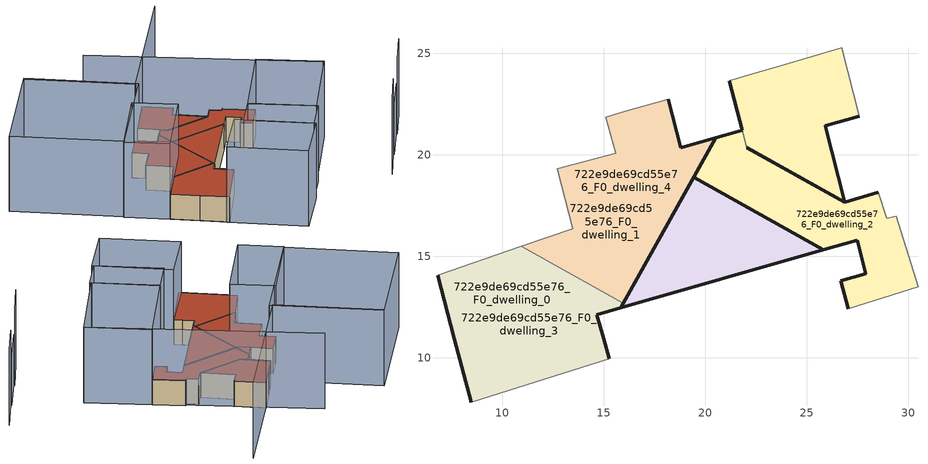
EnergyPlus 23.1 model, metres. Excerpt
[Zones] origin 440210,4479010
722e9de69cd55e76_F0_dwelling_0
 floor ground (EU_floor_Construction): 15.26,9.96 14.98,10.94 14.65,12.13 15.83,12.47 15.95,12.69 10.93,15.49 6.8,14.07 7.63,10.94 8.46,7.8 z0; 25.8,15.32 19.41,18.89 15.95,12.69 15.83,12.47 z0; 20.51,20.84 18.77,20.34 19.41,18.89 z0; 15.95,12.69 19.41,18.89 18.77,20.34 18.17,22.75 15.87,22.09 15.09,21.86 15.59,20.08 12.71,19.32 13.48,16.37 10.93,15.49 z0
 wall outside (EU_wall_Construction): 25.8,15.32 15.83,12.47 19.41,18.89 25.8,15.32 z0:3
 roof outside (EU_roof_Construction): 15.95,12.69 15.83,12.47 14.65,12.13 14.98,10.94 15.26,9.96 8.46,7.8 7.63,10.94 6.8,14.07 10.93,15.49 z3; 25.8,15.32 15.83,12.47 15.95,12.69 19.41,18.89 z3; 18.17,22.75 18.77,20.34 19.41,18.89 15.95,12.69 10.93,15.49 13.48,16.37 12.71,19.32 15.59,20.08 15.09,21.86 15.87,22.09 z3; 20.51,20.84 19.41,18.89 18.77,20.34 z3
722e9de69cd55e76_F0_dwelling_1
 floor ground (EU_floor_Construction): 30.47,13.51 29.41,16.97 28.94,16.88 28.51,18.17 26.88,17.66 22.05,20.35 22.04,20.36 21.82,21.22 20.95,20.97 20.51,20.84 19.41,18.89 25.8,15.32 27.49,15.8 27.89,14.16 26.68,13.8 27.03,12.43 z0; 26.88,17.66 25.91,21.44 27.58,21.89 26.71,25.29 23.72,24.4 22.25,23.96 21.17,23.64 21.82,21.22 22.04,20.36 22.05,20.36 22.05,20.35 z0; 15.95,12.69 19.41,18.89 20.51,20.84 18.77,20.34 18.17,22.75 15.87,22.09 15.09,21.86 15.59,20.08 12.71,19.32 13.48,16.37 10.93,15.49 z0
 wall outside (EU_wall_Construction): 22.04,20.36 26.88,17.66 28.51,18.17 / 27.03,12.43 26.68,13.8 27.89,14.16 27.49,15.8 25.8,15.32 19.41,18.89 20.51,20.84 20.95,20.97 21.82,21.22 z0:3
 wall adiabatic (EU_wall_Construction): 28.51,18.17 28.94,16.88 29.41,16.97 30.47,13.51 27.03,12.43 z0:3
 wall to 722e9de69cd55e76_F0_dwelling_2 (EU_wall_Construction): 21.82,21.22 22.04,20.36 z0:3
 roof outside (EU_roof_Construction): 28.51,18.17 28.94,16.88 29.41,16.97 30.47,13.51 27.03,12.43 26.68,13.8 27.89,14.16 27.49,15.8 25.8,15.32 19.41,18.89 20.51,20.84 20.95,20.97 21.82,21.22 22.04,20.36 22.05,20.35 26.88,17.66 z3; 20.51,20.84 19.41,18.89 15.95,12.69 10.93,15.49 13.48,16.37 12.71,19.32 15.59,20.08 15.09,21.86 15.87,22.09 18.17,22.75 18.77,20.34 z3; 26.71,25.29 27.58,21.89 25.91,21.44 26.88,17.66 22.05,20.35 22.05,20.36 22.04,20.36 21.82,21.22 21.17,23.64 22.25,23.96 23.72,24.4 z3
722e9de69cd55e76_F0_dwelling_2
 floor ground (EU_floor_Construction): 30.47,13.51 29.41,16.97 28.94,16.88 28.51,18.17 26.88,17.66 22.05,20.35 22.04,20.36 21.82,21.22 20.95,20.97 20.51,20.84 19.41,18.89 25.8,15.32 27.49,15.8 27.89,14.16 26.68,13.8 27.03,12.43 z0; 26.88,17.66 25.91,21.44 27.58,21.89 26.71,25.29 23.72,24.4 22.25,23.96 21.17,23.64 21.82,21.22 22.04,20.36 22.05,20.36 22.05,20.35 z0
 wall outside (EU_wall_Construction): 21.82,21.22 21.17,23.64 / 27.58,21.89 25.91,21.44 26.88,17.66 22.05,20.35 22.05,20.36 22.04,20.36 z0:3
 wall adiabatic (EU_wall_Construction): 21.17,23.64 22.25,23.96 23.72,24.4 26.71,25.29 27.58,21.89 z0:3
 roof outside (EU_roof_Construction): 28.51,18.17 28.94,16.88 29.41,16.97 30.47,13.51 27.03,12.43 26.68,13.8 27.89,14.16 27.49,15.8 25.8,15.32 19.41,18.89 20.51,20.84 20.95,20.97 21.82,21.22 22.04,20.36 22.05,20.35 26.88,17.66 z3; 26.71,25.29 27.58,21.89 25.91,21.44 26.88,17.66 22.05,20.35 22.05,20.36 22.04,20.36 21.82,21.22 21.17,23.64 22.25,23.96 23.72,24.4 z3
722e9de69cd55e76_F0_dwelling_3
 floor ground (EU_floor_Construction): 25.8,15.32 19.41,18.89 15.95,12.69 15.83,12.47 z0; 15.26,9.96 14.98,10.94 14.65,12.13 15.83,12.47 15.95,12.69 10.93,15.49 6.8,14.07 7.63,10.94 8.46,7.8 z0
 wall outside (EU_wall_Construction): 15.96,12.69 15.83,12.47 14.65,12.13 14.98,10.94 15.26,9.96 / 8.46,7.8 7.63,10.94 6.8,14.07 z0:3
 wall adiabatic (EU_wall_Construction): 6.8,14.07 10.93,15.49 / 15.26,9.96 8.46,7.8 z0:3
 wall to 722e9de69cd55e76_F0_dwelling_4 (EU_wall_Construction): 10.93,15.49 15.95,12.69 z0:3
 roof outside (EU_roof_Construction): 15.95,12.69 15.83,12.47 14.65,12.13 14.98,10.94 15.26,9.96 8.46,7.8 7.63,10.94 6.8,14.07 10.93,15.49 z3; 25.8,15.32 15.83,12.47 15.95,12.69 19.41,18.89 z3
722e9de69cd55e76_F0_dwelling_4
 floor ground (EU_floor_Construction): 15.95,12.69 19.41,18.89 18.77,20.34 18.17,22.75 15.87,22.09 15.09,21.86 15.59,20.08 12.71,19.32 13.48,16.37 10.93,15.49 z0; 25.8,15.32 19.41,18.89 15.95,12.69 15.83,12.47 z0; 30.47,13.51 29.41,16.97 28.94,16.88 28.51,18.17 26.88,17.66 22.04,20.36 21.82,21.22 20.95,20.97 20.51,20.84 19.41,18.89 25.8,15.32 27.49,15.8 27.89,14.16 26.68,13.8 27.03,12.43 z0; 19.41,18.89 20.51,20.84 18.77,20.34 z0
 wall outside (EU_wall_Construction): 18.17,22.75 18.77,20.34 20.51,20.84 15.96,12.69 z0:3
 wall adiabatic (EU_wall_Construction): 10.93,15.49 13.48,16.37 12.71,19.32 15.59,20.08 15.09,21.86 15.87,22.09 18.17,22.75 z0:3
 roof outside (EU_roof_Construction): 18.17,22.75 18.77,20.34 19.41,18.89 15.95,12.69 10.93,15.49 13.48,16.37 12.71,19.32 15.59,20.08 15.09,21.86 15.87,22.09 z3; 20.51,20.84 19.41,18.89 18.77,20.34 z3; 28.51,18.17 28.94,16.88 29.41,16.97 30.47,13.51 27.03,12.43 26.68,13.8 27.89,14.16 27.49,15.8 25.8,15.32 19.41,18.89 20.51,20.84 20.95,20.97 21.82,21.22 22.04,20.36 26.88,17.66 z3
shading: 31.3,-2.36 36.23,-0.61 z0:6; 36.26,-0.7 41.07,1.01 / 26.46,-3.99 31.34,-2.22 / 32.61,6.5 24.52,31.25 / 39.17,28.76 19.71,23.27 / 19.71,23.27 16.4,35.02 / 15.26,9.96 17.57,1.33 / 17.57,1.33 10.67,-0.52 / 10.67,-0.52 8.36,8.11 / 8.36,8.11 15.26,9.96 / 19.65,10.14 21.78,2.79 / 21.78,2.79 17.51,1.55 / 17.51,1.55 15.38,8.9 / 15.38,8.9 19.65,10.14 / 19.51,10.09 30.47,13.51 / 30.47,13.51 32.7,6.37 / 32.7,6.37 21.74,2.95 / 21.74,2.95 19.51,10.09 / 5.34,18.93 15.09,21.86 / 15.09,21.86 16.55,17 / 16.55,17 6.8,14.07 / 6.8,14.07 5.34,18.93 / 2.17,31.06 16.59,35.07 / 16.59,35.07 19.95,23 / 19.95,23 5.54,18.99 / 5.54,18.99 2.17,31.06 z0:9
[Building]
EU S2 Campaign: North Axis=0; Terrain=City; Solar Distribution=FullExterior
[Site:Location]
Madrid: Latitude=40.5; Longitude=-3.5; Time Zone=1; Elevation=609
[SizingPeriod:WeatherFileDays]
AnnualSizingPeriod: Begin Month=1; Begin Day of Month=1; End Month=12; End Day of Month=31; Day of Week for Start Day=Monday; Use Weather File Daylight Saving Period=No; Use Weather File Rain and Snow Indicators=No
[MATERIAL]
EU_InternalMass_Material: Roughness=MediumRough; Thickness=0.1; Conductivity=1; Density=1800; Specific Heat=900; Thermal Absorptance=0.9; Solar Absorptance=0.7; Visible Absorptance=0.7
[MATERIAL:NOMASS] Roughness=MediumRough; Thermal Absorptance=0.9; Solar Absorptance=0.7; Visible Absorptance=0.7
Name | Thermal Resistance
EU_wall_NoMass | 0.419739
EU_roof_NoMass | 0.352165
EU_floor_NoMass | 0.608284
[CONSTRUCTION]
EU_wall_Construction: EU_wall_NoMass
EU_roof_Construction: EU_roof_NoMass
EU_floor_Construction: EU_floor_NoMass
EU_InternalMass_Construction: EU_InternalMass_Material
[ZONE] Type=1; Multiplier=1; Ceiling Height=autocalculate; Floor Area=autocalculate; Part of Total Floor Area=Yes
Name | Volume
722e9de69cd55e76_F0_dwelling_0 | 342.692
722e9de69cd55e76_F0_dwelling_1 | 312.058
722e9de69cd55e76_F0_dwelling_2 | 181.86
722e9de69cd55e76_F0_dwelling_3 | 212.511
722e9de69cd55e76_F0_dwelling_4 | 309.703
[INTERNALMASS] Construction=EU_InternalMass_Construction
Name | Zone or ZoneList | Surface Area
722e9de69cd55e76_F0_dwelling_0_EU_InternalMass | 722e9de69cd55e76_F0_dwelling_0 | 26.904
722e9de69cd55e76_F0_dwelling_1_EU_InternalMass | 722e9de69cd55e76_F0_dwelling_1 | 32.9376
722e9de69cd55e76_F0_dwelling_2_EU_InternalMass | 722e9de69cd55e76_F0_dwelling_2 | 27.6849
722e9de69cd55e76_F0_dwelling_3_EU_InternalMass | 722e9de69cd55e76_F0_dwelling_3 | 43.9332
722e9de69cd55e76_F0_dwelling_4_EU_InternalMass | 722e9de69cd55e76_F0_dwelling_4 | 43.4
[OTHEREQUIPMENT] Fuel Type=Electricity; Design Level Calculation Method=Watts/Area; Power per Zone Floor Area=1; Fraction Latent=0; Fraction Radiant=0; Fraction Lost=0; Carbon Dioxide Generation Rate=0; EndUse Subcategory=EU_Step8_InternalGains
Name | Zone or ZoneList or Space or SpaceList | Schedule
EU_Step8_InternalGain_722e9de69cd55e76_F0_dwelling_0_f000 | 722e9de69cd55e76_F0_dwelling_0 | EU_Step8_GainSchedule_722e9de69cd55e76_F0_dwelling_0_f000
EU_Step8_InternalGain_722e9de69cd55e76_F0_dwelling_1_f000 | 722e9de69cd55e76_F0_dwelling_1 | EU_Step8_GainSchedule_722e9de69cd55e76_F0_dwelling_1_f000
EU_Step8_InternalGain_722e9de69cd55e76_F0_dwelling_2_f000 | 722e9de69cd55e76_F0_dwelling_2 | EU_Step8_GainSchedule_722e9de69cd55e76_F0_dwelling_2_f000
EU_Step8_InternalGain_722e9de69cd55e76_F0_dwelling_3_f000 | 722e9de69cd55e76_F0_dwelling_3 | EU_Step8_GainSchedule_722e9de69cd55e76_F0_dwelling_3_f000
EU_Step8_InternalGain_722e9de69cd55e76_F0_dwelling_4_f000 | 722e9de69cd55e76_F0_dwelling_4 | EU_Step8_GainSchedule_722e9de69cd55e76_F0_dwelling_4_f000
[ZONEVENTILATION:DESIGNFLOWRATE] Schedule=EU_AlwaysOn; Design Flow Rate Calculation Method=AirChanges/Hour; Air Changes per Hour=0.703302; Ventilation Type=Natural; Fan Pressure Rise=0; Fan Total Efficiency=1; Constant Term Coefficient=1; Temperature Term Coefficient=0; Velocity Term Coefficient=0; Velocity Squared Term Coefficient=0; Minimum Indoor Temperature=-100; Maximum Indoor Temperature=100; Delta Temperature=-100; Minimum Outdoor Temperature=-100; Maximum Outdoor Temperature=100; Maximum Wind Speed=40
Name | Zone or ZoneList or Space or SpaceList
EU_ConstantAir_722e9de69cd55e76_F0_dwelling_0 | 722e9de69cd55e76_F0_dwelling_0
EU_ConstantAir_722e9de69cd55e76_F0_dwelling_1 | 722e9de69cd55e76_F0_dwelling_1
EU_ConstantAir_722e9de69cd55e76_F0_dwelling_2 | 722e9de69cd55e76_F0_dwelling_2
EU_ConstantAir_722e9de69cd55e76_F0_dwelling_3 | 722e9de69cd55e76_F0_dwelling_3
EU_ConstantAir_722e9de69cd55e76_F0_dwelling_4 | 722e9de69cd55e76_F0_dwelling_4
[HVACTEMPLATE:THERMOSTAT] Constant Heating Setpoint=20; Constant Cooling Setpoint=50
EU_HeatOnly_722e9de69cd55e76_F0_dwelling_0; EU_HeatOnly_722e9de69cd55e76_F0_dwelling_1; EU_HeatOnly_722e9de69cd55e76_F0_dwelling_2; EU_HeatOnly_722e9de69cd55e76_F0_dwelling_3; EU_HeatOnly_722e9de69cd55e76_F0_dwelling_4
[HVACTEMPLATE:ZONE:IDEALLOADSAIRSYSTEM] System Availability Schedule=EU_AlwaysOn; Maximum Heating Supply Air Temperature=50; Minimum Cooling Supply Air Temperature=13; Maximum Heating Supply Air Humidity Ratio=0.0156; Minimum Cooling Supply Air Humidity Ratio=0.0077; Heating Limit=NoLimit; Cooling Limit=NoLimit; Heating Availability Schedule=EU_AlwaysOn; Cooling Availability Schedule=EU_CoolingOff; Dehumidification Control Type=ConstantSensibleHeatRatio; Cooling Sensible Heat Ratio=0.7; Dehumidification Setpoint=60; Humidification Control Type=None; Humidification Setpoint=30; Outdoor Air Method=None; Outdoor Air Flow Rate per Person=0.00944; Outdoor Air Flow Rate per Zone Floor Area=0; Outdoor Air Flow Rate per Zone=0; Demand Controlled Ventilation Type=None; Outdoor Air Economizer Type=NoEconomizer; Heat Recovery Type=None; Sensible Heat Recovery Effectiveness=0.7; Latent Heat Recovery Effectiveness=0.65
Name | Template Thermostat
722e9de69cd55e76_F0_dwelling_0 | EU_HeatOnly_722e9de69cd55e76_F0_dwelling_0
722e9de69cd55e76_F0_dwelling_1 | EU_HeatOnly_722e9de69cd55e76_F0_dwelling_1
722e9de69cd55e76_F0_dwelling_2 | EU_HeatOnly_722e9de69cd55e76_F0_dwelling_2
722e9de69cd55e76_F0_dwelling_3 | EU_HeatOnly_722e9de69cd55e76_F0_dwelling_3
722e9de69cd55e76_F0_dwelling_4 | EU_HeatOnly_722e9de69cd55e76_F0_dwelling_4
[SIZING:ZONE] Zone Cooling Design Supply Air Temperature Input Method=SupplyAirTemperature; Zone Cooling Design Supply Air Temperature=13; Zone Heating Design Supply Air Temperature Input Method=SupplyAirTemperature; Zone Heating Design Supply Air Temperature=50; Zone Cooling Design Supply Air Humidity Ratio=0.008; Zone Heating Design Supply Air Humidity Ratio=0.008; Cooling Design Air Flow Method=DesignDay; Cooling Design Air Flow Rate=0; Cooling Minimum Air Flow per Zone Floor Area=0.000762; Cooling Minimum Air Flow=0; Cooling Minimum Air Flow Fraction=0.2; Heating Design Air Flow Method=DesignDay; Heating Design Air Flow Rate=0; Heating Maximum Air Flow per Zone Floor Area=0.002032; Heating Maximum Air Flow=0.141576; Heating Maximum Air Flow Fraction=0.3; Account for Dedicated Outdoor Air System=No; Dedicated Outdoor Air System Control Strategy=NeutralSupplyAir; Dedicated Outdoor Air Low Setpoint Temperature for Design=autosize; Dedicated Outdoor Air High Setpoint Temperature for Design=autosize; Zone Load Sizing Method=Sensible Load Only No Latent Load; Zone Latent Cooling Design Supply Air Humidity Ratio Input Method=HumidityRatioDifference; Zone Cooling Design Supply Air Humidity Ratio Difference=0.005; Zone Latent Heating Design Supply Air Humidity Ratio Input Method=HumidityRatioDifference; Zone Humidification Design Supply Air Humidity Ratio Difference=0.005
722e9de69cd55e76_F0_dwelling_0; 722e9de69cd55e76_F0_dwelling_1; 722e9de69cd55e76_F0_dwelling_2; 722e9de69cd55e76_F0_dwelling_3; 722e9de69cd55e76_F0_dwelling_4
[SCHEDULE:CONSTANT]
Name | Hourly Value
EU_AlwaysOn | 1
EU_CoolingOff | 0
[SCHEDULE:FILE] Column Number=1; Rows to Skip at Top=0; Number of Hours of Data=8760; Column Separator=Comma; Interpolate to Timestep=No; Minutes per Item=60; Adjust Schedule for Daylight Savings=Yes
Name | File
EU_Step8_GainSchedule_722e9de69cd55e76_F0_dwelling_0_f000 | ../../schedules/722e9de69cd55e76/722e9de69cd55e76_F0_dwelling_0_f000_gain.csv
EU_Step8_GainSchedule_722e9de69cd55e76_F0_dwelling_1_f000 | ../../schedules/722e9de69cd55e76/722e9de69cd55e76_F0_dwelling_1_f000_gain.csv
EU_Step8_GainSchedule_722e9de69cd55e76_F0_dwelling_2_f000 | ../../schedules/722e9de69cd55e76/722e9de69cd55e76_F0_dwelling_2_f000_gain.csv
EU_Step8_GainSchedule_722e9de69cd55e76_F0_dwelling_3_f000 | ../../schedules/722e9de69cd55e76/722e9de69cd55e76_F0_dwelling_3_f000_gain.csv
EU_Step8_GainSchedule_722e9de69cd55e76_F0_dwelling_4_f000 | ../../schedules/722e9de69cd55e76/722e9de69cd55e76_F0_dwelling_4_f000_gain.csv
